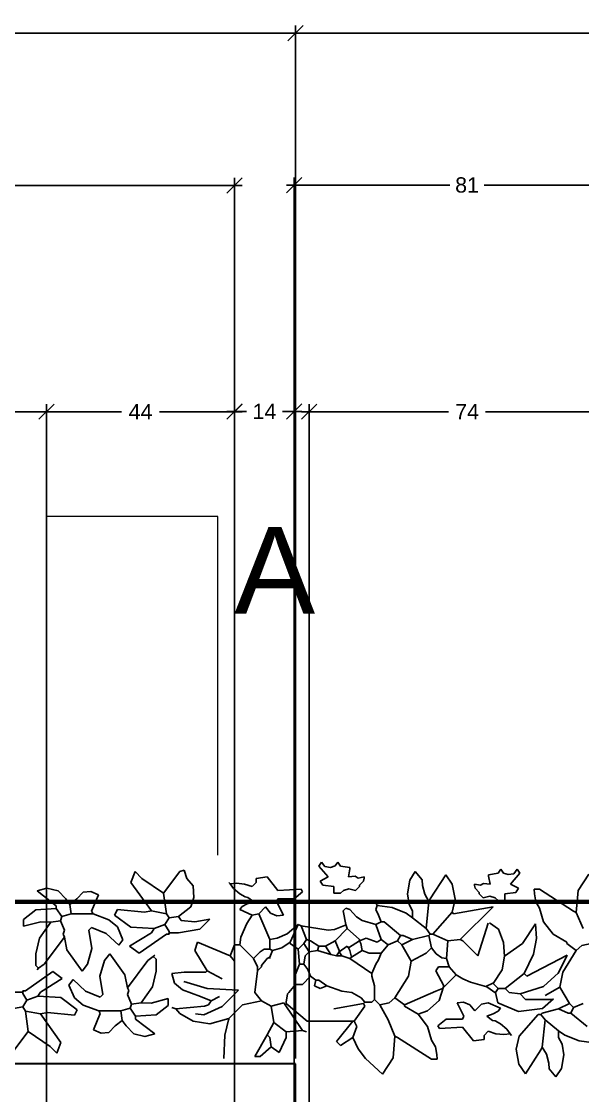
# Model space of a CAD drawing. Header units: inches. Extents: x 2013 to 15569, y -2551 to 2524.
# Drawn here: x 8289.1 to 8420.8, y 908.2 to 1160.5 of the extents above; entities that cross this region are included whole.
import ezdxf

# ---------------------------------------------------------------- set-up
doc = ezdxf.new("R2010")
doc.units = ezdxf.units.IN
doc.header["$MEASUREMENT"] = 0
doc.layers.get('0').update_dxf_attribs({"color": 80, "lineweight": 13})
for name, color, linetype, lineweight in [('A-DOOR-FULL', 90, 'Continuous', 25), ('A-FLOR-FTPT', 6, 'Continuous', 70), ('A-WALL-FULL', 7, 'Continuous', 35)]:
    doc.layers.add(name, color=color, linetype=linetype, lineweight=lineweight)
doc.layers.add('VERDE_siepe', color=96, linetype='Continuous')
doc.styles.add('ARIAL', font='Arial.ttf')
doc.dimstyles.new('TICK_36', dxfattribs={"dimtxt": 3.6, "dimasz": 3.6, "dimexe": 1.8, "dimexo": 1.2, "dimgap": 1.8, "dimtad": 0, "dimdec": 0, "dimzin": 0, "dimdsep": 46, "dimtxsty": 'ARIAL', "dimblk": 'OBLIQUE', "dimcen": 1.8, "dimdle": 1.8, "dimclrd": 256, "dimclrt": 256, "dimadec": 0, "dimazin": 0, "dimtfac": 1, "dimtdec": 0, "dimtmove": 1, "dimatfit": 3, "dimldrblk": 'OPEN90', "dimfxl": 1, "dimtfill": 1, "dimtolj": 1, "dimtzin": 0, "dimarcsym": 0})

# ---------------------------------------------------------------- blocks, each defined once
blk = doc.blocks.new('_Oblique')
at = {"color": 0, "linetype": 'ByBlock', "lineweight": -2}
blk.add_line((-0.5, -0.5), (0.5, 0.5), dxfattribs=at)
blk = doc.blocks.new('*D85')
at = {"layer": 'A-DOOR-FULL', "color": 0, "lineweight": -2, "transparency": 16777216}
for p, q in [((8225.45, 659.51), (8225.45, 1070.63)), ((8295.02, 659.51), (8295.02, 1070.63))]:
    blk.add_line(p, q, dxfattribs=at)
at = {"layer": 'A-DOOR-FULL', "lineweight": -2, "transparency": 16777216}
for p, q in [((8223.65, 1068.83), (8255.88, 1068.83)), ((8296.82, 1068.83), (8264.6, 1068.83))]:
    blk.add_line(p, q, dxfattribs=at)
at = {"layer": 'Defpoints', "color": 0, "transparency": 16777216}
for p in [(8295.02, 1068.83), (8225.45, 658.31), (8295.02, 658.31)]:
    blk.add_point(p, dxfattribs=at)
at = {"layer": 'A-DOOR-FULL', "lineweight": -2, "transparency": 16777216, "xscale": 3.6, "yscale": 3.6, "zscale": 3.6, "rotation": 180}
blk.add_blockref('_Oblique', (8225.45, 1068.83), dxfattribs=at)
at = {"layer": 'A-DOOR-FULL', "lineweight": -2, "transparency": 16777216, "xscale": 3.6, "yscale": 3.6, "zscale": 3.6}
blk.add_blockref('_Oblique', (8295.02, 1068.83), dxfattribs=at)
at = {"layer": 'A-DOOR-FULL', "transparency": 16777216, "insert": (8260.24, 1068.83), "char_height": 3.6, "attachment_point": 5, "style": 'ARIAL', "bg_fill": 3, "box_fill_scale": 1.25, "bg_fill_color": 256, "bg_fill_true_color": 13158600, "bg_fill_transparency": 0}
blk.add_mtext('\\A1;70', dxfattribs=at)
blk = doc.blocks.new('_Open90')
at = {"color": 0, "linetype": 'ByBlock', "lineweight": -2}
for p, q in [((0, 0), (-1, 0)), ((-0.5, 0.5), (0, 0)), ((0, 0), (-0.5, -0.5))]:
    blk.add_line(p, q, dxfattribs=at)
blk = doc.blocks.new('*D86')
at = {"layer": 'A-DOOR-FULL', "color": 0, "lineweight": -2, "transparency": 16777216}
for p, q in [((8295.02, 659.51), (8295.02, 1070.63)), ((8339.15, 659.51), (8339.15, 1070.63))]:
    blk.add_line(p, q, dxfattribs=at)
at = {"layer": 'A-DOOR-FULL', "lineweight": -2, "transparency": 16777216}
for p, q in [((8293.22, 1068.83), (8312.64, 1068.83)), ((8340.95, 1068.83), (8321.53, 1068.83))]:
    blk.add_line(p, q, dxfattribs=at)
at = {"layer": 'Defpoints', "color": 0, "transparency": 16777216}
for p in [(8339.15, 1068.83), (8295.02, 658.31), (8339.15, 658.31)]:
    blk.add_point(p, dxfattribs=at)
at = {"layer": 'A-DOOR-FULL', "lineweight": -2, "transparency": 16777216, "xscale": 3.6, "yscale": 3.6, "zscale": 3.6, "rotation": 180}
blk.add_blockref('_Oblique', (8295.02, 1068.83), dxfattribs=at)
at = {"layer": 'A-DOOR-FULL', "lineweight": -2, "transparency": 16777216, "xscale": 3.6, "yscale": 3.6, "zscale": 3.6}
blk.add_blockref('_Oblique', (8339.15, 1068.83), dxfattribs=at)
at = {"layer": 'A-DOOR-FULL', "transparency": 16777216, "insert": (8317.09, 1068.83), "char_height": 3.6, "attachment_point": 5, "style": 'ARIAL', "bg_fill": 3, "box_fill_scale": 1.25, "bg_fill_color": 256, "bg_fill_true_color": 13158600, "bg_fill_transparency": 0}
blk.add_mtext('\\A1;44', dxfattribs=at)
blk = doc.blocks.new('*D87')
at = {"layer": 'A-DOOR-FULL', "color": 0, "lineweight": -2, "transparency": 16777216}
for p, q in [((8339.15, 679.4), (8339.15, 1070.69)), ((8353.17, 679.4), (8353.17, 1070.69))]:
    blk.add_line(p, q, dxfattribs=at)
at = {"layer": 'A-DOOR-FULL', "lineweight": -2, "transparency": 16777216}
for p, q in [((8337.35, 1068.89), (8341.96, 1068.89)), ((8354.97, 1068.89), (8350.36, 1068.89))]:
    blk.add_line(p, q, dxfattribs=at)
at = {"layer": 'Defpoints', "color": 0, "transparency": 16777216}
for p in [(8353.17, 1068.89), (8339.15, 678.2), (8353.17, 678.2)]:
    blk.add_point(p, dxfattribs=at)
at = {"layer": 'A-DOOR-FULL', "lineweight": -2, "transparency": 16777216, "xscale": 3.6, "yscale": 3.6, "zscale": 3.6, "rotation": 180}
blk.add_blockref('_Oblique', (8339.15, 1068.89), dxfattribs=at)
at = {"layer": 'A-DOOR-FULL', "lineweight": -2, "transparency": 16777216, "xscale": 3.6, "yscale": 3.6, "zscale": 3.6}
blk.add_blockref('_Oblique', (8353.17, 1068.89), dxfattribs=at)
at = {"layer": 'A-DOOR-FULL', "transparency": 16777216, "insert": (8346.16, 1068.89), "char_height": 3.6, "attachment_point": 5, "style": 'ARIAL', "bg_fill": 3, "box_fill_scale": 1.25, "bg_fill_color": 256, "bg_fill_true_color": 13158600, "bg_fill_transparency": 0}
blk.add_mtext('\\A1;14', dxfattribs=at)
blk = doc.blocks.new('*D88')
at = {"layer": 'A-DOOR-FULL', "color": 0, "lineweight": -2, "transparency": 16777216}
for p, q in [((8052.79, 659.51), (8052.79, 1123.73)), ((8339.15, 659.51), (8339.15, 1123.73))]:
    blk.add_line(p, q, dxfattribs=at)
at = {"layer": 'A-DOOR-FULL', "lineweight": -2, "transparency": 16777216}
for p, q in [((8050.99, 1121.93), (8190.16, 1121.93)), ((8340.95, 1121.93), (8201.77, 1121.93))]:
    blk.add_line(p, q, dxfattribs=at)
at = {"layer": 'Defpoints', "color": 0, "transparency": 16777216}
for p in [(8339.15, 1121.93), (8052.79, 658.31), (8339.15, 658.31)]:
    blk.add_point(p, dxfattribs=at)
at = {"layer": 'A-DOOR-FULL', "lineweight": -2, "transparency": 16777216, "xscale": 3.6, "yscale": 3.6, "zscale": 3.6, "rotation": 180}
blk.add_blockref('_Oblique', (8052.79, 1121.93), dxfattribs=at)
at = {"layer": 'A-DOOR-FULL', "lineweight": -2, "transparency": 16777216, "xscale": 3.6, "yscale": 3.6, "zscale": 3.6}
blk.add_blockref('_Oblique', (8339.15, 1121.93), dxfattribs=at)
at = {"layer": 'A-DOOR-FULL', "transparency": 16777216, "insert": (8195.97, 1121.93), "char_height": 3.6, "attachment_point": 5, "style": 'ARIAL', "bg_fill": 3, "box_fill_scale": 1.25, "bg_fill_color": 256, "bg_fill_true_color": 13158600, "bg_fill_transparency": 0}
blk.add_mtext('\\A1;286', dxfattribs=at)
blk = doc.blocks.new('*D89')
at = {"layer": 'A-DOOR-FULL', "lineweight": -2, "transparency": 16777216}
for p, q in [((8036.97, 1157.74), (8190.32, 1157.74)), ((8355.25, 1157.74), (8201.9, 1157.74))]:
    blk.add_line(p, q, dxfattribs=at)
at = {"layer": 'A-DOOR-FULL', "color": 0, "lineweight": -2, "transparency": 16777216}
for p, q in [((8038.77, 916.9), (8038.77, 1159.54)), ((8353.45, 916.9), (8353.45, 1159.54))]:
    blk.add_line(p, q, dxfattribs=at)
at = {"layer": 'Defpoints', "color": 0, "transparency": 16777216}
for p in [(8353.45, 1157.74), (8038.77, 915.7), (8353.45, 915.7)]:
    blk.add_point(p, dxfattribs=at)
at = {"layer": 'A-DOOR-FULL', "lineweight": -2, "transparency": 16777216, "xscale": 3.6, "yscale": 3.6, "zscale": 3.6, "rotation": 180}
blk.add_blockref('_Oblique', (8038.77, 1157.74), dxfattribs=at)
at = {"layer": 'A-DOOR-FULL', "lineweight": -2, "transparency": 16777216, "xscale": 3.6, "yscale": 3.6, "zscale": 3.6}
blk.add_blockref('_Oblique', (8353.45, 1157.74), dxfattribs=at)
at = {"layer": 'A-DOOR-FULL', "transparency": 16777216, "insert": (8196.11, 1157.74), "char_height": 3.6, "attachment_point": 5, "style": 'ARIAL', "bg_fill": 3, "box_fill_scale": 1.25, "bg_fill_color": 256, "bg_fill_true_color": 13158600, "bg_fill_transparency": 0}
blk.add_mtext('\\A1;315', dxfattribs=at)
blk = doc.blocks.new('*D90')
at = {"layer": 'A-DOOR-FULL', "color": 0, "lineweight": -2, "transparency": 16777216}
for p, q in [((8356.67, 648.7), (8356.67, 1070.63)), ((8430.76, 648.7), (8430.76, 1070.63))]:
    blk.add_line(p, q, dxfattribs=at)
at = {"layer": 'A-DOOR-FULL', "lineweight": -2, "transparency": 16777216}
for p, q in [((8354.87, 1068.83), (8389.36, 1068.83)), ((8432.56, 1068.83), (8398.07, 1068.83))]:
    blk.add_line(p, q, dxfattribs=at)
at = {"layer": 'Defpoints', "color": 0, "transparency": 16777216}
for p in [(8430.76, 1068.83), (8356.67, 647.5), (8430.76, 647.5)]:
    blk.add_point(p, dxfattribs=at)
at = {"layer": 'A-DOOR-FULL', "lineweight": -2, "transparency": 16777216, "xscale": 3.6, "yscale": 3.6, "zscale": 3.6, "rotation": 180}
blk.add_blockref('_Oblique', (8356.67, 1068.83), dxfattribs=at)
at = {"layer": 'A-DOOR-FULL', "lineweight": -2, "transparency": 16777216, "xscale": 3.6, "yscale": 3.6, "zscale": 3.6}
blk.add_blockref('_Oblique', (8430.76, 1068.83), dxfattribs=at)
at = {"layer": 'A-DOOR-FULL', "transparency": 16777216, "insert": (8393.72, 1068.83), "char_height": 3.6, "attachment_point": 5, "style": 'ARIAL', "bg_fill": 3, "box_fill_scale": 1.25, "bg_fill_color": 256, "bg_fill_true_color": 13158600, "bg_fill_transparency": 0}
blk.add_mtext('\\A1;74', dxfattribs=at)
blk = doc.blocks.new('*D91')
at = {"layer": 'A-DOOR-FULL', "color": 0, "lineweight": -2, "transparency": 16777216}
for p, q in [((8353.45, 916.9), (8353.45, 1159.48)), ((8641.03, 921.32), (8641.03, 1159.48))]:
    blk.add_line(p, q, dxfattribs=at)
at = {"layer": 'A-DOOR-FULL', "lineweight": -2, "transparency": 16777216}
for p, q in [((8351.65, 1157.68), (8491.43, 1157.68)), ((8642.83, 1157.68), (8503.05, 1157.68))]:
    blk.add_line(p, q, dxfattribs=at)
at = {"layer": 'Defpoints', "color": 0, "transparency": 16777216}
for p in [(8641.03, 1157.68), (8641.03, 920.12), (8353.45, 915.7)]:
    blk.add_point(p, dxfattribs=at)
at = {"layer": 'A-DOOR-FULL', "lineweight": -2, "transparency": 16777216, "xscale": 3.6, "yscale": 3.6, "zscale": 3.6, "rotation": 180}
blk.add_blockref('_Oblique', (8353.45, 1157.68), dxfattribs=at)
at = {"layer": 'A-DOOR-FULL', "lineweight": -2, "transparency": 16777216, "xscale": 3.6, "yscale": 3.6, "zscale": 3.6}
blk.add_blockref('_Oblique', (8641.03, 1157.68), dxfattribs=at)
at = {"layer": 'A-DOOR-FULL', "transparency": 16777216, "insert": (8497.24, 1157.68), "char_height": 3.6, "attachment_point": 5, "style": 'ARIAL', "bg_fill": 3, "box_fill_scale": 1.25, "bg_fill_color": 256, "bg_fill_true_color": 13158600, "bg_fill_transparency": 0}
blk.add_mtext('\\A1;288', dxfattribs=at)
blk = doc.blocks.new('*D93')
at = {"layer": 'A-DOOR-FULL', "color": 0, "lineweight": -2, "transparency": 16777216}
for p, q in [((8353.17, 645.49), (8353.17, 1123.85)), ((8434.27, 645.49), (8434.27, 1123.85))]:
    blk.add_line(p, q, dxfattribs=at)
at = {"layer": 'A-DOOR-FULL', "lineweight": -2, "transparency": 16777216}
for p, q in [((8351.37, 1122.05), (8389.68, 1122.05)), ((8436.07, 1122.05), (8397.75, 1122.05))]:
    blk.add_line(p, q, dxfattribs=at)
at = {"layer": 'Defpoints', "color": 0, "transparency": 16777216}
for p in [(8434.27, 1122.05), (8353.17, 644.29), (8434.27, 644.29)]:
    blk.add_point(p, dxfattribs=at)
at = {"layer": 'A-DOOR-FULL', "lineweight": -2, "transparency": 16777216, "xscale": 3.6, "yscale": 3.6, "zscale": 3.6, "rotation": 180}
blk.add_blockref('_Oblique', (8353.17, 1122.05), dxfattribs=at)
at = {"layer": 'A-DOOR-FULL', "lineweight": -2, "transparency": 16777216, "xscale": 3.6, "yscale": 3.6, "zscale": 3.6}
blk.add_blockref('_Oblique', (8434.27, 1122.05), dxfattribs=at)
at = {"layer": 'A-DOOR-FULL', "transparency": 16777216, "insert": (8393.72, 1122.05), "char_height": 3.6, "attachment_point": 5, "style": 'ARIAL', "bg_fill": 3, "box_fill_scale": 1.25, "bg_fill_color": 256, "bg_fill_true_color": 13158600, "bg_fill_transparency": 0}
blk.add_mtext('\\A1;81', dxfattribs=at)

msp = doc.modelspace()

# ---------------------------------------------------------------- linework, layer by layer
at = {"color": 130}
msp.add_lwpolyline([(8335.21, 964.717), (8335.21, 1044.179), (8294.852, 1044.179)], dxfattribs=at)
at = {"layer": 'A-FLOR-FTPT'}
msp.add_line((8946.918, 953.685), (8038.768, 953.685), dxfattribs=at)
at = {"layer": 'A-WALL-FULL'}
for p, q in [((8353.448, 915.695), (8038.768, 915.695)), ((8353.166, 658.311), (8353.448, 915.695))]:
    msp.add_line(p, q, dxfattribs=at)
at = {"layer": 'VERDE_siepe'}
for p, q in [((8326.327, 960.833), (8327.285, 961.152)), ((8327.923, 959.236), (8327.285, 961.152)), ((8358.897, 962.11), (8359.535, 963.068)), ((8361.132, 959.555), (8358.897, 962.11)), ((8360.344, 962.025), (8359.535, 963.068)), ((8361.653, 961.796), (8360.344, 962.025)), ((8362.744, 962.139), (8361.653, 961.796)), ((8363.367, 963.068), (8362.744, 962.139)), ((8364.006, 962.11), (8363.367, 963.068)), ((8366.241, 961.791), (8364.006, 962.11)), ((8365.922, 959.555), (8366.241, 961.471)), ((8366.241, 961.471), (8366.241, 961.791)), ((8401.019, 960.415), (8401.658, 961.373)), ((8401.658, 961.373), (8402.281, 960.444)), ((8404.681, 960.33), (8405.49, 961.373)), ((8406.128, 960.415), (8405.49, 961.373)), ((8314.832, 958.278), (8315.79, 960.833)), ((8317.386, 959.236), (8315.79, 960.833)), ((8322.496, 955.723), (8317.386, 959.236)), ((8322.496, 955.723), (8326.327, 960.833)), ((8329.416, 957.466), (8327.923, 959.236)), ((8344.208, 959.236), (8346.763, 959.555)), ((8344.208, 959.236), (8344.208, 958.278)), ((8346.763, 959.555), (8349.318, 956.362)), ((8359.216, 958.597), (8361.132, 959.555)), ((8359.855, 957.639), (8359.216, 958.597)), ((8367.435, 959.739), (8365.922, 959.555)), ((8368.128, 959.295), (8367.435, 959.739)), ((8369.571, 959.574), (8368.128, 959.295)), ((8368.477, 957.639), (8369.435, 958.597)), ((8369.435, 958.597), (8369.571, 959.254)), ((8369.571, 959.254), (8369.571, 959.574)), ((8380.254, 958.824), (8379.708, 955.624)), ((8381.568, 960.833), (8380.254, 958.824)), ((8381.568, 960.833), (8383.165, 958.917)), ((8383.254, 957.567), (8383.165, 958.917)), ((8385.081, 954.446), (8388.728, 960.084)), ((8388.728, 960.084), (8390.236, 957.853)), ((8398.784, 960.096), (8401.019, 960.415)), ((8398.784, 959.776), (8398.784, 960.096)), ((8399.103, 957.86), (8398.784, 959.776)), ((8402.281, 960.444), (8403.372, 960.101)), ((8403.372, 960.101), (8404.681, 960.33)), ((8403.893, 957.86), (8406.128, 960.415)), ((8419.797, 956.368), (8422.29, 960.209)), ((8295.113, 956.889), (8292.831, 956.308)), ((8292.831, 956.308), (8297.3, 952.796)), ((8297.752, 956.274), (8295.113, 956.889)), ((8299.536, 954.392), (8297.752, 956.274)), ((8303.617, 955.967), (8302.09, 954.392)), ((8305.377, 956.121), (8303.617, 955.967)), ((8307.2, 955.35), (8305.377, 956.121)), ((8319.622, 951.573), (8314.832, 958.278)), ((8329.562, 954.701), (8329.416, 957.466)), ((8338.142, 957.959), (8337.823, 958.278)), ((8339.621, 958.081), (8338.141, 957.959)), ((8338.141, 957.959), (8338.918, 956.852)), ((8338.918, 956.852), (8340.384, 955.561)), ((8341.498, 957.896), (8339.621, 958.081)), ((8343.25, 957.32), (8341.498, 957.896)), ((8344.208, 958.278), (8343.25, 957.32)), ((8349.318, 956.362), (8354.746, 956.681)), ((8353.15, 954.446), (8355.066, 956.043)), ((8355.066, 956.043), (8354.746, 956.681)), ((8362.409, 957.32), (8359.855, 957.639)), ((8362.409, 955.723), (8362.409, 957.32)), ((8364.708, 956.367), (8364.006, 955.723)), ((8365.962, 956.767), (8364.708, 956.367)), ((8367.519, 956.362), (8365.962, 956.767)), ((8368.157, 957.001), (8367.519, 956.362)), ((8368.157, 957.001), (8368.477, 957.32)), ((8368.477, 957.32), (8368.477, 957.639)), ((8383.799, 955.51), (8383.254, 957.567)), ((8390.236, 957.853), (8390.891, 954.31)), ((8395.454, 957.559), (8395.454, 957.879)), ((8395.454, 957.879), (8396.897, 957.6)), ((8395.59, 956.902), (8395.454, 957.559)), ((8396.548, 955.944), (8395.59, 956.902)), ((8396.897, 957.6), (8397.59, 958.044)), ((8397.59, 958.044), (8399.103, 957.86)), ((8405.809, 956.902), (8403.893, 957.86)), ((8405.17, 955.944), (8405.809, 956.902)), ((8409.458, 956.666), (8410.736, 956.666)), ((8409.533, 955.6), (8409.458, 956.666)), ((8410.736, 956.666), (8418.718, 951.558)), ((8419.357, 951.239), (8419.797, 956.368)), ((8300.494, 953.115), (8299.536, 954.392)), ((8302.09, 954.392), (8300.494, 953.115)), ((8307.2, 955.35), (8305.603, 951.518)), ((8323.134, 950.934), (8322.496, 955.723)), ((8328.881, 952.53), (8329.562, 954.701)), ((8340.384, 955.561), (8341.674, 954.886)), ((8341.674, 954.886), (8342.292, 954.765)), ((8343.57, 953.807), (8342.085, 953.227)), ((8342.292, 954.765), (8343.57, 953.807)), ((8348.998, 953.807), (8349.318, 954.446)), ((8350.595, 950.615), (8348.998, 953.807)), ((8349.318, 954.446), (8353.15, 954.446)), ((8364.006, 955.723), (8362.409, 955.723)), ((8372.627, 952.849), (8372.308, 953.488)), ((8379.708, 955.624), (8380.09, 953.11)), ((8384.762, 953.807), (8383.799, 955.51)), ((8384.123, 947.422), (8384.762, 953.807)), ((8384.762, 953.807), (8385.081, 954.446)), ((8390.891, 954.31), (8390.189, 951.254)), ((8396.548, 955.625), (8396.548, 955.944)), ((8396.868, 955.306), (8396.548, 955.625)), ((8396.868, 955.306), (8397.506, 954.667)), ((8397.506, 954.667), (8399.063, 955.072)), ((8399.063, 955.072), (8400.318, 954.672)), ((8400.318, 954.672), (8401.019, 954.028)), ((8401.019, 954.028), (8402.616, 954.028)), ((8402.616, 955.625), (8405.17, 955.944)), ((8402.616, 954.028), (8402.616, 955.625)), ((8409.826, 953.757), (8409.533, 955.6)), ((8410.735, 952.197), (8409.826, 953.757)), ((8292.511, 951.838), (8289.637, 949.603)), ((8297.3, 952.157), (8292.511, 951.838)), ((8297.3, 952.796), (8297.3, 952.157)), ((8297.3, 952.157), (8298.578, 950.242)), ((8300.494, 953.115), (8300.813, 950.88)), ((8305.603, 951.518), (8305.922, 950.88)), ((8311, 950.615), (8311.638, 951.892)), ((8311.638, 951.892), (8318.025, 951.254)), ((8318.025, 951.254), (8319.622, 951.573)), ((8323.134, 950.934), (8319.622, 951.573)), ((8323.772, 949.976), (8323.134, 950.934)), ((8326.007, 950.296), (8328.881, 952.53)), ((8340.97, 952.612), (8340.376, 951.892)), ((8343.25, 950.615), (8340.376, 951.892)), ((8342.085, 953.227), (8340.97, 952.612)), ((8343.25, 950.615), (8344.847, 950.934)), ((8344.847, 950.934), (8346.444, 952.53)), ((8347.402, 944.867), (8344.847, 950.934)), ((8346.444, 952.53), (8347.598, 951.076)), ((8347.598, 951.076), (8349.064, 950.461)), ((8364.645, 951.573), (8365.283, 952.211)), ((8365.283, 948.38), (8364.645, 951.573)), ((8365.283, 952.211), (8366.241, 951.892)), ((8366.241, 951.892), (8367.762, 950.195)), ((8372.308, 951.892), (8372.627, 952.849)), ((8372.946, 950.615), (8372.308, 951.892)), ((8372.946, 952.849), (8372.627, 952.849)), ((8376.108, 952.367), (8372.627, 952.849)), ((8379.436, 951.053), (8376.108, 952.367)), ((8380.93, 949.976), (8379.436, 951.053)), ((8380.09, 953.11), (8380.93, 951.573)), ((8380.93, 951.573), (8380.93, 950.296)), ((8385.72, 946.144), (8390.189, 951.254)), ((8390.509, 950.934), (8390.189, 951.254)), ((8399.814, 952.576), (8390.509, 950.934)), ((8392.105, 944.867), (8399.814, 952.576)), ((8410.735, 952.197), (8411.693, 949.003)), ((8418.718, 951.558), (8419.357, 951.239)), ((8420.97, 947.459), (8419.357, 951.239)), ((8289.637, 949.603), (8289.637, 948.007)), ((8293.646, 949.054), (8289.637, 948.007)), ((8296.023, 948.964), (8293.353, 945.214)), ((8296.023, 948.965), (8293.646, 949.054)), ((8298.258, 949.284), (8296.024, 948.965)), ((8298.578, 950.242), (8298.258, 949.284)), ((8298.258, 949.284), (8299.216, 947.049)), ((8300.813, 950.88), (8298.578, 950.242)), ((8300.813, 950.88), (8305.922, 950.88)), ((8309.629, 949.515), (8305.922, 950.88)), ((8311.682, 947.825), (8309.629, 949.515)), ((8314.832, 947.741), (8311, 950.615)), ((8322.815, 948.38), (8323.772, 949.976)), ((8323.772, 949.976), (8326.007, 950.296)), ((8326.646, 949.338), (8326.007, 950.296)), ((8329.839, 949.018), (8326.646, 949.338)), ((8329.839, 949.018), (8333.375, 949.632)), ((8333.375, 949.632), (8331.029, 947.328)), ((8342.026, 948.618), (8340.618, 945.423)), ((8343.25, 950.615), (8342.026, 948.618)), ((8349.064, 950.461), (8350.595, 950.615)), ((8367.762, 950.195), (8369.071, 949.338)), ((8369.071, 949.338), (8372.308, 948.38)), ((8372.308, 948.38), (8373.585, 949.018)), ((8373.585, 949.018), (8372.946, 950.615)), ((8374.224, 949.018), (8373.585, 949.018)), ((8378.056, 945.825), (8374.224, 949.018)), ((8380.93, 949.976), (8380.93, 950.296)), ((8384.123, 947.422), (8380.93, 949.976)), ((8398.706, 948.734), (8396.257, 941.035)), ((8401.113, 947.334), (8399.007, 948.805)), ((8409.77, 948.56), (8406.728, 943.903)), ((8410.004, 945.128), (8409.77, 948.56)), ((8411.693, 949.003), (8413.928, 946.129)), ((8299.216, 947.049), (8298.897, 946.091)), ((8298.897, 946.091), (8299.216, 945.452)), ((8305.603, 947.687), (8304.964, 947.049)), ((8305.67, 942.756), (8304.964, 947.049)), ((8305.603, 947.687), (8309.042, 946.289)), ((8309.042, 946.289), (8311.99, 943.536)), ((8312.947, 944.813), (8311.682, 947.825)), ((8314.512, 943.27), (8319.622, 946.464)), ((8320.26, 947.422), (8314.832, 947.741)), ((8316.748, 941.674), (8323.134, 946.144)), ((8319.622, 946.464), (8320.26, 947.422)), ((8320.26, 947.422), (8322.815, 948.38)), ((8323.772, 946.783), (8322.815, 948.38)), ((8323.454, 946.144), (8323.134, 946.144)), ((8323.454, 946.144), (8323.772, 946.464)), ((8323.772, 946.144), (8323.454, 946.144)), ((8323.772, 946.464), (8323.772, 946.783)), ((8323.772, 946.144), (8323.772, 946.464)), ((8323.772, 946.464), (8326.007, 946.464)), ((8331.029, 947.328), (8326.007, 946.464)), ((8351.528, 946.222), (8349.182, 945.177)), ((8354.108, 948.38), (8351.528, 946.222)), ((8352.192, 944.228), (8354.108, 948.38)), ((8354.746, 948.06), (8354.108, 948.38)), ((8354.746, 948.06), (8361.132, 947.102)), ((8356.023, 944.867), (8354.746, 948.06)), ((8361.132, 947.102), (8362.58, 947.224)), ((8362.58, 947.224), (8365.308, 948.31)), ((8362.729, 944.548), (8365.603, 947.422)), ((8365.603, 947.422), (8365.283, 948.38)), ((8368.477, 944.867), (8365.603, 947.422)), ((8373.585, 944.867), (8372.308, 948.38)), ((8385.081, 946.144), (8384.123, 947.422)), ((8384.762, 945.825), (8385.081, 946.144)), ((8385.72, 946.144), (8385.081, 946.144)), ((8389.231, 944.548), (8385.72, 946.144)), ((8402.283, 944.148), (8401.113, 947.334)), ((8413.928, 946.129), (8417.121, 944.214)), ((8293.353, 945.214), (8292.473, 941.527)), ((8299.216, 945.452), (8294.427, 939.065)), ((8299.216, 945.452), (8299.805, 942.449)), ((8311.99, 943.536), (8312.947, 944.813)), ((8330.478, 944.228), (8329.839, 942.312)), ((8338.142, 941.035), (8330.478, 944.228)), ((8338.142, 941.035), (8339.1, 943.59)), ((8339.1, 943.59), (8340.376, 943.59)), ((8340.618, 945.423), (8340.376, 943.59)), ((8343.57, 940.396), (8340.376, 943.59)), ((8349.182, 945.177), (8347.402, 944.867)), ((8347.402, 942.632), (8347.402, 944.867)), ((8350.276, 942.951), (8352.192, 944.228)), ((8352.192, 943.909), (8352.192, 944.228)), ((8354.108, 942.632), (8352.192, 943.909)), ((8354.108, 942.632), (8355.385, 943.909)), ((8355.385, 943.909), (8356.023, 944.867)), ((8356.661, 941.993), (8355.385, 943.909)), ((8356.981, 944.548), (8356.023, 944.867)), ((8358.897, 943.27), (8356.981, 944.548)), ((8360.493, 943.27), (8362.729, 944.548)), ((8363.687, 942.312), (8362.729, 944.548)), ((8365.922, 942.951), (8368.477, 944.548)), ((8368.477, 944.548), (8370.073, 945.186)), ((8368.477, 944.548), (8368.477, 944.867)), ((8368.796, 943.909), (8368.477, 944.548)), ((8369.115, 942.312), (8368.796, 943.909)), ((8370.073, 945.186), (8372.627, 944.228)), ((8372.627, 944.228), (8373.585, 944.867)), ((8375.182, 943.59), (8373.585, 944.867)), ((8373.585, 941.674), (8375.182, 943.59)), ((8375.182, 943.59), (8377.417, 944.548)), ((8377.417, 944.548), (8378.056, 945.825)), ((8378.375, 943.59), (8377.417, 944.548)), ((8378.694, 945.825), (8378.056, 945.825)), ((8378.375, 943.59), (8380.93, 944.867)), ((8380.61, 939.758), (8378.375, 943.59)), ((8380.93, 944.867), (8378.694, 945.825)), ((8380.93, 944.867), (8384.762, 945.825)), ((8385.4, 942.951), (8384.762, 945.825)), ((8388.912, 940.396), (8389.231, 944.548)), ((8389.231, 944.548), (8392.105, 944.867)), ((8392.744, 944.548), (8392.105, 944.867)), ((8396.257, 941.035), (8392.744, 944.548)), ((8402.517, 940.961), (8402.283, 944.148)), ((8406.728, 943.903), (8402.517, 940.961)), ((8409.302, 941.452), (8410.004, 945.128)), ((8417.121, 944.214), (8417.121, 943.895)), ((8417.121, 943.895), (8419.357, 942.298)), ((8419.357, 942.298), (8420.677, 943.465)), ((8420.677, 943.465), (8422.869, 943.895)), ((8292.473, 941.527), (8292.511, 938.746)), ((8299.805, 942.449), (8303.367, 937.469)), ((8304.645, 939.065), (8305.67, 942.756)), ((8309.86, 941.529), (8308.583, 939.933)), ((8313.423, 936.549), (8309.86, 941.529)), ((8316.748, 941.674), (8314.512, 943.27)), ((8318.801, 939.933), (8320.078, 940.891)), ((8320.078, 940.891), (8320.397, 941.21)), ((8320.717, 940.252), (8320.078, 940.891)), ((8332.713, 937.522), (8329.839, 942.312)), ((8338.142, 941.035), (8339.1, 939.758)), ((8343.57, 940.396), (8345.166, 941.993)), ((8345.166, 941.993), (8346.124, 942.632)), ((8346.124, 942.632), (8347.402, 942.632)), ((8348.04, 942.312), (8347.402, 942.632)), ((8347.402, 940.716), (8348.04, 942.312)), ((8348.04, 942.312), (8350.276, 942.951)), ((8354.427, 939.119), (8354.108, 942.632)), ((8355.385, 939.119), (8355.704, 941.035)), ((8355.704, 941.035), (8356.661, 941.993)), ((8356.661, 941.993), (8358.577, 942.312)), ((8358.577, 942.312), (8358.897, 943.27)), ((8361.771, 941.354), (8358.577, 942.312)), ((8360.493, 943.27), (8358.897, 943.27)), ((8361.771, 941.354), (8360.493, 943.27)), ((8363.048, 941.035), (8361.771, 941.354)), ((8363.048, 941.035), (8363.687, 941.993)), ((8364.325, 941.035), (8363.048, 941.035)), ((8363.687, 941.993), (8365.603, 943.27)), ((8363.687, 941.993), (8363.687, 942.312)), ((8364.325, 941.035), (8363.687, 941.993)), ((8366.241, 940.396), (8364.325, 941.035)), ((8365.603, 943.27), (8365.922, 942.951)), ((8366.241, 942.312), (8365.922, 942.951)), ((8366.561, 940.716), (8366.241, 942.312)), ((8366.561, 940.716), (8369.115, 942.312)), ((8370.712, 941.674), (8369.115, 942.312)), ((8373.585, 941.674), (8370.712, 941.674)), ((8372.946, 940.077), (8373.585, 941.674)), ((8380.61, 939.758), (8384.123, 941.674)), ((8384.123, 941.674), (8385.4, 942.951)), ((8385.4, 942.951), (8386.455, 941.49)), ((8386.455, 941.49), (8387.775, 940.569)), ((8402.517, 940.961), (8401.993, 937.773)), ((8407.113, 936.884), (8409.302, 941.452)), ((8407.752, 936.245), (8417.246, 941.182)), ((8415.096, 936.884), (8417.246, 941.182)), ((8419.357, 942.298), (8416.163, 937.189)), ((8292.511, 938.746), (8293.15, 938.107)), ((8294.427, 939.065), (8293.15, 938.107)), ((8303.368, 937.469), (8304.645, 939.065)), ((8308.583, 939.933), (8307.558, 936.242)), ((8314.012, 933.546), (8318.801, 939.933)), ((8320.755, 937.471), (8320.717, 940.252)), ((8344.528, 938.48), (8343.57, 940.396)), ((8344.528, 937.522), (8345.486, 938.48)), ((8344.528, 937.522), (8344.528, 938.48)), ((8345.486, 938.8), (8346.763, 940.396)), ((8345.486, 938.48), (8345.486, 938.8)), ((8346.763, 940.396), (8347.402, 940.716)), ((8347.402, 940.396), (8347.402, 940.716)), ((8353.463, 936.729), (8354.427, 939.119)), ((8355.385, 939.119), (8354.427, 939.119)), ((8356.342, 937.842), (8355.385, 939.119)), ((8366.241, 940.396), (8366.561, 940.716)), ((8371.35, 936.884), (8366.241, 940.396)), ((8371.35, 936.884), (8372.308, 939.119)), ((8372.308, 939.119), (8372.946, 940.077)), ((8379.972, 936.245), (8380.61, 939.758)), ((8386.358, 937.522), (8386.997, 938.48)), ((8386.997, 938.48), (8389.551, 938.48)), ((8387.775, 940.569), (8388.912, 940.396)), ((8389.551, 938.48), (8388.912, 940.396)), ((8391.147, 936.564), (8389.551, 938.48)), ((8296.48, 937.324), (8290.094, 932.854)), ((8293.15, 938.107), (8292.831, 937.788)), ((8296.48, 937.324), (8298.716, 935.728)), ((8307.558, 936.242), (8308.264, 931.95)), ((8314.011, 933.547), (8313.423, 936.549)), ((8319.875, 933.784), (8320.755, 937.471)), ((8327.285, 937.203), (8324.411, 936.884)), ((8324.411, 936.884), (8325.049, 934.649)), ((8332.394, 937.203), (8327.285, 937.203)), ((8332.713, 937.522), (8332.394, 937.203)), ((8332.713, 937.522), (8336.226, 935.607)), ((8344.528, 937.522), (8343.889, 932.414)), ((8353.469, 934.33), (8353.463, 936.729)), ((8355.066, 934.33), (8356.981, 936.245)), ((8356.981, 936.245), (8356.342, 937.842)), ((8358.258, 935.288), (8356.981, 936.245)), ((8371.35, 936.245), (8371.35, 936.884)), ((8371.988, 934.011), (8371.35, 936.245)), ((8376.778, 931.137), (8379.972, 936.245)), ((8388.273, 934.011), (8386.358, 937.522)), ((8388.273, 933.691), (8391.147, 936.564)), ((8391.147, 936.564), (8392.744, 935.607)), ((8401.993, 937.773), (8399.823, 934.578)), ((8402.643, 933.372), (8407.113, 936.884)), ((8407.113, 936.884), (8407.752, 936.245)), ((8415.152, 937.039), (8411.642, 933.853)), ((8416.163, 937.189), (8415.525, 933.676)), ((8298.716, 935.728), (8293.606, 932.534)), ((8301.238, 935.462), (8300.28, 934.185)), ((8300.28, 934.185), (8301.546, 931.173)), ((8304.186, 932.709), (8301.238, 935.462)), ((8314.331, 932.908), (8314.012, 933.546)), ((8317.205, 930.034), (8319.875, 933.784)), ((8326.965, 933.053), (8325.049, 934.649)), ((8327.231, 935.014), (8332.688, 933.381)), ((8332.688, 933.381), (8340.093, 932.973)), ((8351.872, 932.414), (8353.469, 934.33)), ((8353.469, 934.33), (8355.066, 934.33)), ((8357.939, 934.011), (8358.258, 935.288)), ((8359.216, 933.372), (8357.939, 934.011)), ((8358.897, 935.288), (8358.258, 935.288)), ((8360.813, 934.011), (8358.897, 935.288)), ((8360.813, 934.011), (8359.216, 933.372)), ((8364.325, 932.733), (8360.813, 934.011)), ((8371.988, 930.817), (8371.988, 934.011)), ((8386.358, 932.733), (8387.954, 933.372)), ((8388.273, 934.011), (8387.188, 930.584)), ((8388.273, 933.691), (8388.273, 934.011)), ((8392.744, 935.607), (8394.486, 934.824)), ((8394.486, 934.824), (8398.357, 933.78)), ((8398.145, 933.837), (8399.769, 934.649)), ((8398.357, 933.78), (8400.468, 932.305)), ((8399.769, 934.649), (8401.047, 933.372)), ((8400.408, 932.414), (8401.047, 933.372)), ((8402.643, 933.372), (8401.047, 933.372)), ((8403.601, 932.414), (8402.643, 933.372)), ((8411.642, 933.853), (8406.155, 932.095)), ((8415.525, 933.676), (8412.012, 931.76)), ((8415.525, 933.676), (8417.76, 929.844)), ((8289.455, 932.534), (8287.221, 932.534)), ((8289.455, 932.854), (8289.774, 932.854)), ((8289.455, 932.854), (8289.455, 932.534)), ((8289.774, 932.854), (8289.455, 932.534)), ((8289.455, 932.534), (8289.455, 932.215)), ((8289.455, 932.215), (8290.413, 930.619)), ((8289.774, 932.854), (8290.094, 932.854)), ((8292.968, 931.576), (8290.413, 930.619)), ((8293.606, 932.534), (8292.968, 931.576)), ((8292.968, 931.576), (8298.396, 931.258)), ((8298.396, 931.258), (8302.228, 928.384)), ((8301.546, 931.173), (8303.599, 929.483)), ((8307.625, 931.311), (8304.186, 932.709)), ((8307.625, 931.312), (8308.264, 931.95)), ((8314.012, 931.95), (8314.331, 932.908)), ((8314.969, 929.715), (8314.012, 931.95)), ((8319.582, 929.944), (8323.591, 930.992)), ((8323.591, 929.396), (8323.591, 930.992)), ((8331.117, 931.456), (8326.965, 933.053)), ((8333.671, 930.498), (8331.117, 931.456)), ((8333.671, 930.498), (8335.587, 931.456)), ((8340.093, 932.973), (8336.261, 929.162)), ((8345.486, 930.498), (8343.889, 932.414)), ((8351.234, 930.179), (8351.553, 932.095)), ((8351.553, 932.095), (8351.872, 932.414)), ((8364.325, 932.733), (8366.66, 932.427)), ((8366.66, 932.427), (8368.859, 931.198)), ((8368.859, 931.198), (8369.754, 930.179)), ((8371.35, 930.179), (8371.988, 930.817)), ((8373.266, 929.54), (8371.988, 930.817)), ((8376.778, 931.137), (8375.458, 929.97)), ((8379.014, 929.54), (8376.778, 931.137)), ((8379.014, 929.54), (8386.358, 932.733)), ((8400.944, 930.002), (8400.408, 932.414)), ((8406.155, 932.095), (8403.601, 932.414)), ((8407.432, 930.817), (8406.155, 932.095)), ((8413.88, 930.817), (8407.432, 930.817)), ((8411.408, 928.705), (8413.982, 930.911)), ((8289.455, 929.023), (8287.221, 928.703)), ((8290.413, 930.619), (8289.455, 929.023)), ((8289.455, 929.023), (8290.094, 928.065)), ((8302.228, 928.384), (8301.59, 927.107)), ((8303.599, 929.483), (8307.306, 928.118)), ((8312.415, 928.118), (8314.65, 928.757)), ((8314.65, 928.757), (8314.969, 929.715)), ((8315.927, 926.841), (8314.65, 928.757)), ((8314.969, 929.715), (8317.204, 930.034)), ((8317.205, 930.034), (8319.582, 929.944)), ((8320.717, 927.16), (8323.591, 929.396)), ((8325.369, 928.582), (8324.411, 928.901)), ((8325.369, 928.582), (8332.075, 929.221)), ((8326.337, 927.512), (8325.369, 928.582)), ((8336.261, 929.162), (8331.973, 927.188)), ((8332.075, 929.221), (8333.033, 929.54)), ((8333.033, 929.54), (8333.671, 930.498)), ((8337.823, 926.347), (8341.015, 929.54)), ((8341.015, 929.54), (8345.486, 930.498)), ((8345.486, 930.498), (8347.721, 929.221)), ((8347.721, 929.221), (8350.692, 930.031)), ((8348.36, 925.389), (8347.721, 929.221)), ((8355.066, 923.473), (8350.692, 930.031)), ((8351.234, 930.179), (8351.234, 929.859)), ((8351.234, 929.859), (8356.215, 925.708)), ((8369.435, 929.859), (8362.409, 928.582)), ((8367.199, 925.708), (8369.754, 929.221)), ((8369.435, 929.859), (8369.754, 930.179)), ((8369.754, 929.221), (8369.435, 929.859)), ((8369.754, 930.179), (8371.35, 930.179)), ((8375.458, 929.97), (8373.266, 929.54)), ((8373.266, 929.54), (8375.165, 925.976)), ((8379.014, 929.221), (8379.014, 929.54)), ((8382.207, 927.305), (8379.014, 929.221)), ((8387.188, 930.584), (8384.402, 928.126)), ((8392.896, 930.183), (8391.365, 930.03)), ((8391.365, 930.03), (8392.962, 926.837)), ((8394.362, 929.568), (8392.896, 930.183)), ((8395.516, 928.114), (8394.362, 929.568)), ((8397.113, 929.711), (8395.516, 928.114)), ((8398.71, 930.03), (8397.113, 929.711)), ((8398.71, 930.03), (8401.584, 928.753)), ((8400.944, 930.002), (8405.793, 927.97)), ((8400.99, 928.032), (8401.584, 928.753)), ((8405.793, 927.97), (8411.408, 928.705)), ((8415.205, 928.567), (8411.373, 927.61)), ((8417.76, 929.844), (8415.205, 928.567)), ((8415.205, 928.567), (8417.441, 927.61)), ((8417.76, 929.844), (8418.718, 928.886)), ((8418.718, 928.886), (8418.079, 927.61)), ((8420.953, 929.844), (8418.718, 928.886)), ((8290.094, 928.065), (8293.606, 927.426)), ((8290.094, 928.065), (8290.732, 923.275)), ((8295.203, 927.745), (8293.606, 927.426)), ((8293.606, 927.426), (8298.396, 920.72)), ((8301.59, 927.107), (8295.203, 927.745)), ((8306.028, 923.648), (8307.625, 927.48)), ((8307.625, 927.48), (8307.306, 928.118)), ((8312.415, 928.118), (8307.306, 928.118)), ((8311.138, 924.606), (8312.734, 925.883)), ((8312.734, 925.883), (8312.415, 928.118)), ((8312.734, 925.883), (8313.692, 924.606)), ((8315.927, 926.841), (8320.717, 927.16)), ((8315.927, 926.202), (8315.927, 926.841)), ((8320.397, 922.69), (8315.927, 926.202)), ((8329.416, 925.668), (8326.337, 927.512)), ((8331.973, 927.188), (8329.96, 927.393)), ((8333.352, 925.069), (8337.823, 926.347)), ((8336.894, 922.442), (8337.823, 926.347)), ((8337.823, 926.347), (8337.823, 926.027)), ((8356.215, 925.708), (8366.561, 925.708)), ((8363.048, 920.918), (8366.88, 925.708)), ((8366.88, 925.708), (8366.561, 925.708)), ((8367.199, 925.708), (8366.88, 925.708)), ((8367.838, 924.431), (8367.199, 925.708)), ((8375.165, 925.976), (8376.778, 922.195)), ((8384.402, 928.126), (8382.207, 927.305)), ((8384.442, 924.431), (8382.207, 927.305)), ((8388.81, 926.198), (8386.894, 924.601)), ((8392.642, 926.198), (8388.81, 926.198)), ((8392.962, 926.837), (8392.642, 926.198)), ((8398.39, 926.837), (8399.875, 927.418)), ((8399.668, 925.879), (8398.39, 926.837)), ((8400.286, 925.759), (8399.668, 925.879)), ((8399.875, 927.418), (8400.99, 928.032)), ((8401.576, 925.083), (8400.286, 925.759)), ((8410.415, 927.291), (8405.946, 922.181)), ((8410.415, 927.291), (8411.054, 927.291)), ((8411.373, 927.61), (8411.054, 927.291)), ((8411.054, 927.291), (8412.012, 926.013)), ((8412.012, 926.013), (8411.373, 919.627)), ((8412.012, 926.013), (8415.205, 923.459)), ((8417.441, 927.61), (8418.079, 927.61)), ((8418.079, 927.61), (8421.911, 924.417)), ((8290.732, 923.275), (8286.901, 918.165)), ((8290.732, 923.275), (8295.842, 919.762)), ((8306.028, 923.648), (8307.851, 922.878)), ((8309.611, 923.031), (8311.138, 924.606)), ((8313.692, 924.606), (8315.476, 922.724)), ((8333.352, 925.069), (8329.416, 925.668)), ((8346.763, 922.515), (8348.36, 925.389)), ((8351.234, 923.153), (8348.36, 925.389)), ((8351.234, 923.153), (8355.066, 923.473)), ((8355.066, 923.473), (8356.023, 923.153)), ((8366.88, 921.876), (8367.838, 924.431)), ((8385.4, 921.237), (8384.442, 924.431)), ((8386.894, 924.601), (8387.214, 923.963)), ((8392.642, 924.282), (8387.214, 923.963)), ((8395.197, 921.089), (8392.642, 924.282)), ((8397.752, 922.366), (8398.71, 923.324)), ((8398.71, 923.324), (8400.462, 922.748)), ((8403.043, 923.792), (8401.576, 925.083)), ((8403.819, 922.685), (8403.043, 923.792)), ((8415.205, 923.459), (8415.205, 923.139)), ((8415.205, 923.459), (8416.699, 922.382)), ((8298.396, 920.72), (8297.438, 918.165)), ((8307.851, 922.878), (8309.611, 923.031)), ((8315.476, 922.724), (8318.115, 922.11)), ((8318.115, 922.11), (8320.397, 922.69)), ((8336.601, 916.912), (8336.894, 922.442)), ((8346.763, 922.515), (8343.932, 917.373)), ((8347.402, 921.876), (8346.763, 922.515)), ((8347.721, 919.641), (8347.402, 921.876)), ((8349.637, 918.364), (8351.234, 921.876)), ((8351.234, 921.876), (8351.234, 923.153)), ((8364.006, 919.961), (8363.048, 920.918)), ((8366.88, 921.876), (8364.006, 919.961)), ((8368.126, 919.217), (8366.88, 921.876)), ((8376.778, 922.195), (8376.338, 917.066)), ((8377.417, 921.876), (8376.778, 922.195)), ((8385.399, 916.768), (8377.417, 921.876)), ((8385.4, 921.237), (8386.308, 919.677)), ((8397.752, 921.408), (8395.197, 921.089)), ((8397.752, 921.408), (8397.752, 922.366)), ((8400.462, 922.748), (8402.339, 922.563)), ((8402.339, 922.563), (8403.819, 922.685)), ((8403.818, 922.685), (8404.137, 922.366)), ((8405.244, 919.125), (8405.946, 922.181)), ((8415.205, 921.862), (8415.205, 923.139)), ((8416.045, 920.325), (8415.205, 921.862)), ((8416.699, 922.382), (8420.027, 921.068)), ((8420.027, 921.068), (8423.507, 920.585)), ((8295.842, 919.762), (8297.438, 918.165)), ((8347.721, 919.641), (8345.166, 917.406)), ((8347.721, 919.641), (8349.637, 918.364)), ((8369.886, 916.912), (8368.126, 919.217)), ((8386.308, 919.677), (8386.602, 917.834)), ((8405.899, 915.582), (8405.244, 919.125)), ((8411.054, 918.988), (8407.406, 913.351)), ((8411.373, 919.627), (8411.054, 918.988)), ((8411.373, 919.627), (8412.335, 917.925)), ((8416.427, 917.81), (8416.045, 920.325)), ((8345.166, 917.406), (8343.889, 917.406)), ((8373.845, 913.226), (8369.886, 916.912)), ((8376.338, 917.066), (8373.845, 913.226)), ((8386.677, 916.768), (8385.399, 916.768)), ((8386.602, 917.834), (8386.677, 916.768)), ((8412.335, 917.925), (8412.881, 915.867)), ((8412.881, 915.867), (8412.97, 914.517)), ((8415.881, 914.61), (8416.427, 917.81)), ((8407.406, 913.351), (8405.899, 915.582)), ((8414.567, 912.602), (8412.97, 914.517)), ((8414.567, 912.602), (8415.881, 914.61))]:
    msp.add_line(p, q, dxfattribs=at)
for centre, start, end in [((8400.944, 930.002), 192.80429, 247.53328), ((8356.215, 925.708), 229.84401, 269.64699)]:
    msp.add_arc(centre, 0.0000399, start, end, dxfattribs=at)

# ---------------------------------------------------------------- texts
at = {"color": 130, "style": 'ARIAL'}
msp.add_text('A', height=20.377, rotation=360, dxfattribs=at).set_placement((8339.074, 1021.396))

# ---------------------------------------------------------------- next in the draw order: dimensions: what is measured, and where the dimension line sits
at = {"layer": 'A-DOOR-FULL'}
dim = msp.add_linear_dim(base=(8295.022, 1068.829), p1=(8225.454, 658.311), p2=(8295.022, 658.311), dimstyle='TICK_36', dxfattribs=at)
dim.commit()
dim.dimension.update_dxf_attribs({"geometry": '*D85', "text_midpoint": (8260.238, 1068.829)})

# ---------------------------------------------------------------- next in the draw order: dimensions: what is measured, and where the dimension line sits
dim = msp.add_linear_dim(base=(8339.149, 1068.829), p1=(8295.022, 658.311), p2=(8339.149, 658.311), dimstyle='TICK_36', dxfattribs=at)
dim.commit()
dim.dimension.update_dxf_attribs({"geometry": '*D86', "text_midpoint": (8317.085, 1068.829)})

# ---------------------------------------------------------------- next in the draw order: dimensions: what is measured, and where the dimension line sits
dim = msp.add_linear_dim(base=(8353.166, 1068.889), p1=(8339.149, 678.203), p2=(8353.166, 678.202), dimstyle='TICK_36', dxfattribs=at)
dim.commit()
dim.dimension.update_dxf_attribs({"geometry": '*D87', "text_midpoint": (8346.158, 1068.889)})

# ---------------------------------------------------------------- next in the draw order: dimensions: what is measured, and where the dimension line sits
dim = msp.add_linear_dim(base=(8339.149, 1121.93), p1=(8052.786, 658.311), p2=(8339.149, 658.311), dimstyle='TICK_36', dxfattribs=at)
dim.commit()
dim.dimension.update_dxf_attribs({"geometry": '*D88', "text_midpoint": (8195.967, 1121.93)})

# ---------------------------------------------------------------- next in the draw order: dimensions: what is measured, and where the dimension line sits
dim = msp.add_linear_dim(base=(8353.448, 1157.736), p1=(8038.768, 915.695), p2=(8353.448, 915.695), dimstyle='TICK_36', dxfattribs=at)
dim.commit()
dim.dimension.update_dxf_attribs({"geometry": '*D89', "text_midpoint": (8196.108, 1157.736)})

# ---------------------------------------------------------------- next in the draw order: dimensions: what is measured, and where the dimension line sits
dim = msp.add_linear_dim(base=(8430.765, 1068.829), p1=(8356.671, 647.498), p2=(8430.765, 647.498), dimstyle='TICK_36', dxfattribs=at)
dim.commit()
dim.dimension.update_dxf_attribs({"geometry": '*D90', "text_midpoint": (8393.718, 1068.829)})

# ---------------------------------------------------------------- next in the draw order: dimensions: what is measured, and where the dimension line sits
dim = msp.add_linear_dim(base=(8641.029, 1157.676), p1=(8353.448, 915.695), p2=(8641.029, 920.12), dimstyle='TICK_36', dxfattribs=at)
dim.commit()
dim.dimension.update_dxf_attribs({"geometry": '*D91', "text_midpoint": (8497.239, 1157.676)})

# ---------------------------------------------------------------- next in the draw order: dimensions: what is measured, and where the dimension line sits
dim = msp.add_linear_dim(base=(8434.269, 1122.05), p1=(8353.166, 644.293), p2=(8434.269, 644.293), dimstyle='TICK_36', dxfattribs=at)
dim.commit()
dim.dimension.update_dxf_attribs({"geometry": '*D93', "text_midpoint": (8393.718, 1122.05)})

doc.saveas('drawing.dxf')
